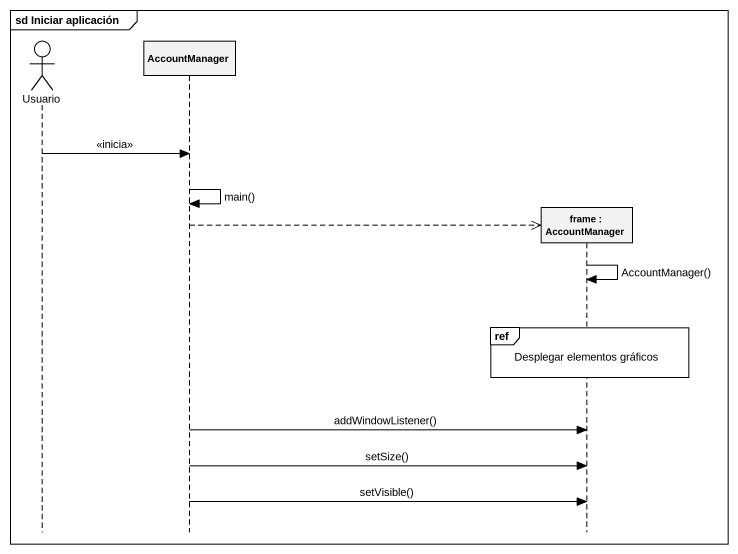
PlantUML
@startuml
mainframe sd Iniciar aplicación
hide footbox
actor Usuario
participant AccountManager
participant "frame : AccountManager" as frame_

Usuario -> AccountManager : <<inicia>>
AccountManager -> AccountManager : main()
AccountManager -->> frame_ **
frame_ -> frame_ : AccountManager()
ref over frame_ : Desplegar elementos gráficos
AccountManager -> frame_ : addWindowListener()
AccountManager -> frame_ : setSize()
AccountManager -> frame_ : setVisible()
@enduml
